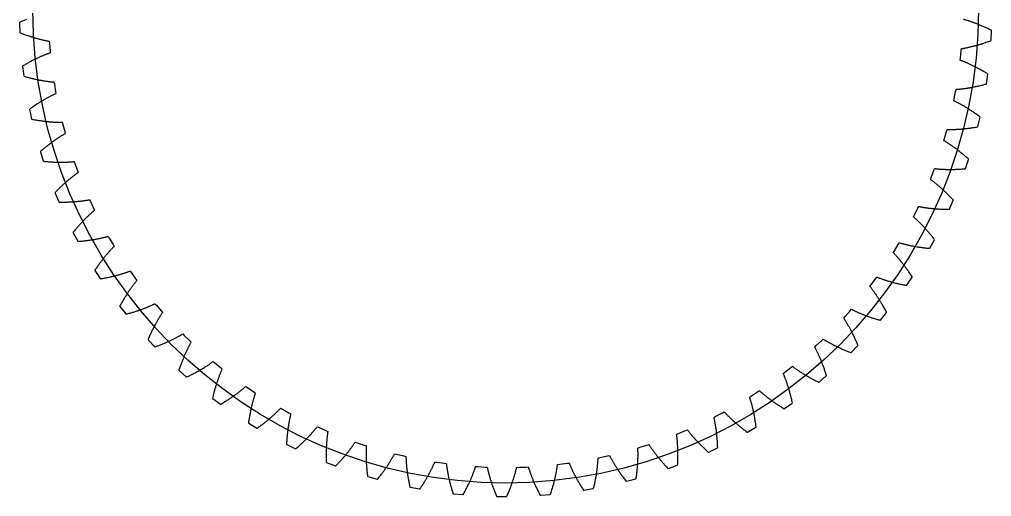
# Model space of a CAD drawing. Extents: x -44.7 to 39.9, y 129.5 to 214.2.
# Drawn here: x -44.7 to 39.9, y 129.5 to 171 of the extents above; entities that cross this region are included whole.
import ezdxf

# ---------------------------------------------------------------- set-up
doc = ezdxf.new("R2010")
doc.units = 0
doc.layers.get('0').update_dxf_attribs({"linetype": 'CONTINUOUS'})

msp = doc.modelspace()

# ---------------------------------------------------------------- linework, layer by layer
msp.add_lwpolyline([(-44.1, 170.998), (-44.172, 170.967), (-44.245, 170.935), (-44.318, 170.903), (-44.392, 170.869), (-44.467, 170.835), (-44.543, 170.801), (-44.619, 170.765), (-44.696, 170.729), (-44.715, 170.693), (-44.685, 169.861), (-44.663, 169.827), (-44.584, 169.797), (-44.505, 169.767), (-44.427, 169.738), (-44.35, 169.709), (-44.273, 169.682), (-44.198, 169.655), (-44.123, 169.628), (-44.049, 169.603), (-43.975, 169.578), (-43.903, 169.554), (-43.831, 169.53), (-43.76, 169.507), (-43.69, 169.485), (-43.621, 169.463), (-43.552, 169.442), (-43.485, 169.422), (-43.418, 169.402), (-43.352, 169.383), (-43.287, 169.364), (-43.222, 169.346), (-43.159, 169.328), (-43.096, 169.312), (-43.034, 169.295), (-42.973, 169.28), (-42.913, 169.264), (-42.854, 169.25), (-42.795, 169.235), (-42.738, 169.222), (-42.681, 169.209), (-42.625, 169.196), (-42.571, 169.184), (-42.516, 169.172), (-42.463, 169.161), (-42.411, 169.15), (-42.36, 169.14), (-42.309, 169.13), (-42.26, 169.12), (-42.211, 169.111), (-42.163, 169.103), (-42.116, 169.095), (-42.095, 168.909), (-42.042, 168.265), (-42.033, 168.079), (-42.078, 168.063), (-42.124, 168.047), (-42.17, 168.03), (-42.218, 168.012), (-42.266, 167.994), (-42.315, 167.976), (-42.365, 167.957), (-42.415, 167.937), (-42.467, 167.917), (-42.519, 167.896), (-42.572, 167.874), (-42.626, 167.852), (-42.68, 167.829), (-42.736, 167.806), (-42.792, 167.782), (-42.849, 167.757), (-42.906, 167.731), (-42.965, 167.705), (-43.024, 167.678), (-43.084, 167.651), (-43.144, 167.622), (-43.205, 167.594), (-43.268, 167.564), (-43.33, 167.533), (-43.394, 167.502), (-43.458, 167.47), (-43.523, 167.438), (-43.588, 167.404), (-43.655, 167.37), (-43.721, 167.335), (-43.789, 167.299), (-43.857, 167.263), (-43.926, 167.226), (-43.996, 167.188), (-44.066, 167.149), (-44.137, 167.109), (-44.208, 167.068), (-44.281, 167.027), (-44.353, 166.985), (-44.427, 166.942), (-44.443, 166.904), (-44.338, 166.079), (-44.313, 166.047), (-44.231, 166.023), (-44.15, 166.001), (-44.07, 165.979), (-43.99, 165.957), (-43.912, 165.937), (-43.834, 165.916), (-43.757, 165.897), (-43.681, 165.878), (-43.606, 165.86), (-43.532, 165.842), (-43.458, 165.825), (-43.385, 165.809), (-43.313, 165.793), (-43.242, 165.777), (-43.172, 165.762), (-43.103, 165.748), (-43.035, 165.734), (-42.967, 165.721), (-42.901, 165.709), (-42.835, 165.696), (-42.77, 165.685), (-42.706, 165.674), (-42.643, 165.663), (-42.581, 165.653), (-42.52, 165.643), (-42.459, 165.633), (-42.4, 165.625), (-42.341, 165.616), (-42.284, 165.608), (-42.227, 165.6), (-42.171, 165.593), (-42.116, 165.586), (-42.062, 165.58), (-42.009, 165.574), (-41.957, 165.568), (-41.906, 165.563), (-41.856, 165.558), (-41.807, 165.553), (-41.758, 165.549), (-41.711, 165.545), (-41.673, 165.362), (-41.563, 164.726), (-41.537, 164.541), (-41.58, 164.521), (-41.624, 164.501), (-41.669, 164.48), (-41.715, 164.458), (-41.761, 164.436), (-41.808, 164.413), (-41.856, 164.39), (-41.905, 164.366), (-41.954, 164.341), (-42.005, 164.315), (-42.055, 164.289), (-42.107, 164.262), (-42.159, 164.234), (-42.212, 164.206), (-42.266, 164.177), (-42.32, 164.147), (-42.375, 164.117), (-42.431, 164.085), (-42.488, 164.053), (-42.545, 164.02), (-42.603, 163.987), (-42.661, 163.953), (-42.72, 163.917), (-42.78, 163.882), (-42.84, 163.845), (-42.901, 163.807), (-42.963, 163.769), (-43.025, 163.73), (-43.088, 163.69), (-43.152, 163.649), (-43.216, 163.607), (-43.281, 163.565), (-43.346, 163.522), (-43.412, 163.477), (-43.478, 163.432), (-43.545, 163.386), (-43.613, 163.34), (-43.681, 163.292), (-43.75, 163.243), (-43.819, 163.194), (-43.832, 163.155), (-43.653, 162.342), (-43.625, 162.313), (-43.542, 162.297), (-43.459, 162.281), (-43.377, 162.267), (-43.296, 162.253), (-43.216, 162.239), (-43.137, 162.226), (-43.059, 162.213), (-42.981, 162.201), (-42.905, 162.19), (-42.829, 162.179), (-42.754, 162.169), (-42.68, 162.159), (-42.607, 162.149), (-42.535, 162.14), (-42.464, 162.132), (-42.394, 162.124), (-42.324, 162.116), (-42.256, 162.109), (-42.189, 162.103), (-42.122, 162.096), (-42.056, 162.091), (-41.992, 162.085), (-41.928, 162.08), (-41.865, 162.075), (-41.803, 162.071), (-41.742, 162.067), (-41.682, 162.064), (-41.623, 162.061), (-41.565, 162.058), (-41.508, 162.055), (-41.452, 162.053), (-41.396, 162.051), (-41.342, 162.05), (-41.289, 162.048), (-41.236, 162.047), (-41.185, 162.047), (-41.134, 162.046), (-41.085, 162.046), (-41.036, 162.046), (-40.989, 162.046), (-40.935, 161.867), (-40.768, 161.244), (-40.726, 161.062), (-40.767, 161.038), (-40.809, 161.014), (-40.852, 160.989), (-40.895, 160.964), (-40.94, 160.937), (-40.985, 160.91), (-41.03, 160.883), (-41.077, 160.854), (-41.124, 160.825), (-41.171, 160.795), (-41.219, 160.764), (-41.268, 160.733), (-41.318, 160.701), (-41.368, 160.668), (-41.419, 160.634), (-41.471, 160.599), (-41.523, 160.564), (-41.576, 160.528), (-41.629, 160.491), (-41.683, 160.453), (-41.737, 160.415), (-41.793, 160.375), (-41.848, 160.335), (-41.905, 160.294), (-41.961, 160.252), (-42.019, 160.209), (-42.077, 160.165), (-42.135, 160.121), (-42.195, 160.075), (-42.254, 160.029), (-42.314, 159.982), (-42.375, 159.933), (-42.436, 159.884), (-42.498, 159.835), (-42.56, 159.784), (-42.623, 159.732), (-42.686, 159.679), (-42.749, 159.626), (-42.813, 159.571), (-42.878, 159.515), (-42.887, 159.476), (-42.636, 158.682), (-42.606, 158.655), (-42.521, 158.647), (-42.438, 158.639), (-42.355, 158.632), (-42.273, 158.625), (-42.192, 158.619), (-42.112, 158.613), (-42.032, 158.607), (-41.954, 158.602), (-41.877, 158.598), (-41.801, 158.594), (-41.725, 158.59), (-41.651, 158.587), (-41.577, 158.584), (-41.505, 158.581), (-41.433, 158.579), (-41.362, 158.578), (-41.293, 158.576), (-41.224, 158.575), (-41.156, 158.575), (-41.089, 158.575), (-41.023, 158.575), (-40.959, 158.575), (-40.895, 158.576), (-40.832, 158.577), (-40.77, 158.578), (-40.708, 158.58), (-40.648, 158.582), (-40.589, 158.584), (-40.531, 158.586), (-40.474, 158.589), (-40.418, 158.592), (-40.363, 158.595), (-40.308, 158.598), (-40.255, 158.602), (-40.203, 158.605), (-40.152, 158.609), (-40.101, 158.613), (-40.052, 158.618), (-40.003, 158.622), (-39.956, 158.627), (-39.886, 158.453), (-39.664, 157.847), (-39.606, 157.669), (-39.645, 157.642), (-39.685, 157.614), (-39.725, 157.586), (-39.766, 157.556), (-39.808, 157.526), (-39.85, 157.495), (-39.893, 157.464), (-39.937, 157.431), (-39.981, 157.398), (-40.026, 157.364), (-40.071, 157.329), (-40.117, 157.293), (-40.163, 157.257), (-40.21, 157.219), (-40.258, 157.181), (-40.306, 157.142), (-40.355, 157.102), (-40.404, 157.061), (-40.454, 157.02), (-40.505, 156.977), (-40.555, 156.934), (-40.607, 156.89), (-40.659, 156.845), (-40.711, 156.799), (-40.764, 156.752), (-40.817, 156.704), (-40.871, 156.655), (-40.926, 156.606), (-40.98, 156.555), (-41.036, 156.504), (-41.091, 156.451), (-41.147, 156.398), (-41.204, 156.344), (-41.261, 156.288), (-41.318, 156.232), (-41.376, 156.175), (-41.434, 156.117), (-41.492, 156.058), (-41.551, 155.998), (-41.611, 155.936), (-41.616, 155.896), (-41.295, 155.128), (-41.263, 155.104), (-41.178, 155.103), (-41.094, 155.103), (-41.01, 155.103), (-40.928, 155.104), (-40.847, 155.105), (-40.767, 155.106), (-40.687, 155.108), (-40.609, 155.11), (-40.532, 155.112), (-40.455, 155.115), (-40.38, 155.118), (-40.305, 155.122), (-40.232, 155.125), (-40.159, 155.129), (-40.088, 155.134), (-40.017, 155.138), (-39.948, 155.143), (-39.879, 155.149), (-39.812, 155.154), (-39.745, 155.16), (-39.679, 155.166), (-39.615, 155.172), (-39.551, 155.179), (-39.489, 155.185), (-39.427, 155.192), (-39.366, 155.199), (-39.307, 155.206), (-39.248, 155.214), (-39.19, 155.221), (-39.133, 155.229), (-39.078, 155.237), (-39.023, 155.245), (-38.969, 155.253), (-38.917, 155.262), (-38.865, 155.27), (-38.814, 155.278), (-38.764, 155.287), (-38.716, 155.296), (-38.668, 155.304), (-38.621, 155.313), (-38.536, 155.147), (-38.261, 154.563), (-38.186, 154.391), (-38.223, 154.361), (-38.26, 154.329), (-38.298, 154.297), (-38.336, 154.264), (-38.375, 154.231), (-38.414, 154.196), (-38.454, 154.161), (-38.495, 154.124), (-38.536, 154.087), (-38.577, 154.049), (-38.619, 154.01), (-38.662, 153.971), (-38.705, 153.93), (-38.748, 153.889), (-38.792, 153.847), (-38.837, 153.803), (-38.882, 153.759), (-38.927, 153.714), (-38.973, 153.668), (-39.019, 153.621), (-39.066, 153.574), (-39.113, 153.525), (-39.161, 153.476), (-39.209, 153.425), (-39.258, 153.374), (-39.307, 153.321), (-39.356, 153.268), (-39.405, 153.213), (-39.455, 153.158), (-39.506, 153.102), (-39.557, 153.045), (-39.608, 152.987), (-39.659, 152.927), (-39.711, 152.867), (-39.763, 152.806), (-39.815, 152.744), (-39.868, 152.681), (-39.921, 152.617), (-39.974, 152.552), (-40.028, 152.486), (-40.03, 152.445), (-39.641, 151.709), (-39.607, 151.688), (-39.522, 151.695), (-39.438, 151.702), (-39.355, 151.71), (-39.273, 151.717), (-39.193, 151.726), (-39.113, 151.734), (-39.034, 151.743), (-38.956, 151.752), (-38.879, 151.761), (-38.803, 151.771), (-38.728, 151.781), (-38.655, 151.791), (-38.582, 151.801), (-38.51, 151.812), (-38.439, 151.822), (-38.369, 151.833), (-38.3, 151.845), (-38.233, 151.856), (-38.166, 151.867), (-38.1, 151.879), (-38.035, 151.891), (-37.971, 151.903), (-37.909, 151.915), (-37.847, 151.927), (-37.786, 151.94), (-37.726, 151.952), (-37.667, 151.965), (-37.61, 151.977), (-37.553, 151.99), (-37.497, 152.003), (-37.442, 152.016), (-37.389, 152.029), (-37.336, 152.042), (-37.284, 152.055), (-37.233, 152.068), (-37.184, 152.081), (-37.135, 152.094), (-37.087, 152.107), (-37.04, 152.12), (-36.994, 152.133), (-36.894, 151.974), (-36.568, 151.418), (-36.479, 151.253), (-36.512, 151.22), (-36.546, 151.185), (-36.581, 151.15), (-36.616, 151.114), (-36.652, 151.076), (-36.688, 151.039), (-36.725, 151), (-36.762, 150.96), (-36.799, 150.919), (-36.837, 150.878), (-36.876, 150.835), (-36.914, 150.792), (-36.954, 150.748), (-36.993, 150.703), (-37.033, 150.656), (-37.074, 150.609), (-37.115, 150.562), (-37.156, 150.513), (-37.198, 150.463), (-37.24, 150.412), (-37.282, 150.36), (-37.324, 150.308), (-37.368, 150.254), (-37.411, 150.199), (-37.455, 150.144), (-37.498, 150.087), (-37.543, 150.03), (-37.587, 149.971), (-37.632, 149.912), (-37.677, 149.851), (-37.723, 149.79), (-37.768, 149.727), (-37.814, 149.663), (-37.86, 149.599), (-37.907, 149.533), (-37.953, 149.467), (-38, 149.399), (-38.047, 149.331), (-38.095, 149.261), (-38.142, 149.19), (-38.14, 149.15), (-37.687, 148.452), (-37.651, 148.434), (-37.567, 148.448), (-37.484, 148.463), (-37.403, 148.478), (-37.322, 148.493), (-37.242, 148.508), (-37.163, 148.524), (-37.085, 148.54), (-37.009, 148.556), (-36.933, 148.572), (-36.858, 148.588), (-36.785, 148.605), (-36.712, 148.621), (-36.64, 148.638), (-36.57, 148.655), (-36.5, 148.672), (-36.432, 148.689), (-36.364, 148.707), (-36.298, 148.724), (-36.232, 148.742), (-36.168, 148.759), (-36.104, 148.777), (-36.042, 148.794), (-35.98, 148.812), (-35.92, 148.83), (-35.86, 148.848), (-35.802, 148.865), (-35.744, 148.883), (-35.688, 148.901), (-35.633, 148.919), (-35.578, 148.936), (-35.525, 148.954), (-35.472, 148.972), (-35.421, 148.99), (-35.371, 149.007), (-35.321, 149.025), (-35.273, 149.042), (-35.225, 149.059), (-35.179, 149.077), (-35.134, 149.094), (-35.089, 149.111), (-34.975, 148.962), (-34.6, 148.437), (-34.497, 148.281), (-34.527, 148.245), (-34.558, 148.207), (-34.589, 148.169), (-34.621, 148.13), (-34.653, 148.09), (-34.686, 148.048), (-34.719, 148.006), (-34.752, 147.964), (-34.786, 147.92), (-34.82, 147.875), (-34.855, 147.829), (-34.889, 147.783), (-34.924, 147.735), (-34.96, 147.686), (-34.996, 147.637), (-35.032, 147.587), (-35.068, 147.535), (-35.105, 147.483), (-35.142, 147.429), (-35.179, 147.375), (-35.217, 147.32), (-35.254, 147.263), (-35.292, 147.206), (-35.331, 147.148), (-35.369, 147.089), (-35.408, 147.028), (-35.447, 146.967), (-35.486, 146.905), (-35.525, 146.841), (-35.565, 146.777), (-35.604, 146.712), (-35.644, 146.645), (-35.684, 146.578), (-35.725, 146.51), (-35.765, 146.44), (-35.805, 146.37), (-35.846, 146.298), (-35.887, 146.226), (-35.927, 146.152), (-35.968, 146.077), (-35.963, 146.037), (-35.449, 145.382), (-35.412, 145.368), (-35.329, 145.39), (-35.248, 145.412), (-35.168, 145.434), (-35.089, 145.456), (-35.011, 145.479), (-34.934, 145.501), (-34.858, 145.524), (-34.783, 145.547), (-34.709, 145.57), (-34.636, 145.593), (-34.564, 145.616), (-34.493, 145.639), (-34.423, 145.662), (-34.355, 145.685), (-34.287, 145.709), (-34.22, 145.732), (-34.154, 145.755), (-34.09, 145.778), (-34.026, 145.802), (-33.963, 145.825), (-33.902, 145.848), (-33.841, 145.871), (-33.781, 145.894), (-33.723, 145.918), (-33.665, 145.941), (-33.609, 145.963), (-33.553, 145.986), (-33.498, 146.009), (-33.445, 146.032), (-33.392, 146.054), (-33.341, 146.077), (-33.29, 146.099), (-33.24, 146.121), (-33.192, 146.143), (-33.144, 146.165), (-33.097, 146.187), (-33.052, 146.208), (-33.007, 146.23), (-32.963, 146.251), (-32.921, 146.272), (-32.794, 146.134), (-32.373, 145.644), (-32.256, 145.499), (-32.283, 145.46), (-32.311, 145.419), (-32.339, 145.378), (-32.367, 145.337), (-32.395, 145.294), (-32.424, 145.25), (-32.453, 145.205), (-32.482, 145.159), (-32.512, 145.113), (-32.542, 145.065), (-32.572, 145.016), (-32.603, 144.967), (-32.633, 144.916), (-32.664, 144.865), (-32.695, 144.812), (-32.727, 144.759), (-32.758, 144.704), (-32.79, 144.649), (-32.822, 144.592), (-32.855, 144.535), (-32.887, 144.477), (-32.92, 144.417), (-32.952, 144.357), (-32.985, 144.295), (-33.018, 144.233), (-33.051, 144.169), (-33.085, 144.105), (-33.118, 144.039), (-33.152, 143.972), (-33.185, 143.905), (-33.219, 143.836), (-33.253, 143.767), (-33.286, 143.696), (-33.32, 143.624), (-33.354, 143.551), (-33.388, 143.477), (-33.422, 143.403), (-33.456, 143.327), (-33.49, 143.25), (-33.524, 143.172), (-33.515, 143.132), (-32.945, 142.526), (-32.906, 142.515), (-32.826, 142.544), (-32.748, 142.573), (-32.67, 142.603), (-32.593, 142.632), (-32.517, 142.661), (-32.442, 142.691), (-32.369, 142.72), (-32.296, 142.75), (-32.224, 142.779), (-32.154, 142.809), (-32.084, 142.838), (-32.016, 142.867), (-31.948, 142.897), (-31.882, 142.926), (-31.817, 142.955), (-31.752, 142.984), (-31.689, 143.013), (-31.626, 143.042), (-31.565, 143.071), (-31.505, 143.1), (-31.445, 143.129), (-31.387, 143.157), (-31.33, 143.186), (-31.273, 143.214), (-31.218, 143.242), (-31.164, 143.27), (-31.111, 143.298), (-31.058, 143.325), (-31.007, 143.353), (-30.957, 143.38), (-30.907, 143.407), (-30.859, 143.433), (-30.811, 143.46), (-30.765, 143.486), (-30.719, 143.512), (-30.675, 143.538), (-30.631, 143.564), (-30.589, 143.589), (-30.547, 143.614), (-30.506, 143.639), (-30.368, 143.513), (-29.905, 143.063), (-29.775, 142.928), (-29.799, 142.887), (-29.823, 142.844), (-29.847, 142.801), (-29.871, 142.757), (-29.895, 142.712), (-29.92, 142.665), (-29.945, 142.618), (-29.97, 142.57), (-29.995, 142.521), (-30.021, 142.471), (-30.047, 142.42), (-30.073, 142.367), (-30.099, 142.314), (-30.125, 142.26), (-30.151, 142.205), (-30.178, 142.149), (-30.204, 142.092), (-30.231, 142.034), (-30.258, 141.975), (-30.285, 141.915), (-30.312, 141.854), (-30.339, 141.791), (-30.366, 141.728), (-30.393, 141.664), (-30.421, 141.599), (-30.448, 141.533), (-30.475, 141.465), (-30.503, 141.397), (-30.53, 141.328), (-30.558, 141.257), (-30.585, 141.186), (-30.612, 141.114), (-30.64, 141.04), (-30.667, 140.966), (-30.694, 140.89), (-30.722, 140.814), (-30.749, 140.736), (-30.776, 140.657), (-30.803, 140.578), (-30.83, 140.497), (-30.817, 140.458), (-30.195, 139.906), (-30.155, 139.898), (-30.078, 139.934), (-30.002, 139.97), (-29.928, 140.007), (-29.854, 140.043), (-29.781, 140.079), (-29.709, 140.115), (-29.638, 140.151), (-29.569, 140.187), (-29.5, 140.222), (-29.432, 140.258), (-29.366, 140.294), (-29.3, 140.329), (-29.236, 140.364), (-29.172, 140.399), (-29.109, 140.434), (-29.048, 140.469), (-28.987, 140.504), (-28.928, 140.538), (-28.869, 140.572), (-28.812, 140.607), (-28.755, 140.64), (-28.7, 140.674), (-28.645, 140.707), (-28.592, 140.741), (-28.539, 140.774), (-28.488, 140.806), (-28.437, 140.839), (-28.387, 140.871), (-28.339, 140.903), (-28.291, 140.934), (-28.244, 140.966), (-28.198, 140.997), (-28.154, 141.027), (-28.11, 141.058), (-28.067, 141.088), (-28.025, 141.117), (-27.984, 141.147), (-27.943, 141.176), (-27.904, 141.204), (-27.866, 141.232), (-27.717, 141.119), (-27.215, 140.713), (-27.074, 140.59), (-27.094, 140.547), (-27.114, 140.503), (-27.134, 140.457), (-27.154, 140.411), (-27.174, 140.364), (-27.195, 140.316), (-27.215, 140.266), (-27.236, 140.216), (-27.257, 140.165), (-27.278, 140.113), (-27.299, 140.06), (-27.32, 140.005), (-27.341, 139.95), (-27.362, 139.894), (-27.384, 139.837), (-27.405, 139.778), (-27.426, 139.719), (-27.448, 139.659), (-27.469, 139.598), (-27.491, 139.535), (-27.512, 139.472), (-27.534, 139.408), (-27.555, 139.342), (-27.576, 139.276), (-27.598, 139.209), (-27.619, 139.14), (-27.64, 139.071), (-27.661, 139), (-27.683, 138.929), (-27.703, 138.856), (-27.724, 138.783), (-27.745, 138.708), (-27.766, 138.633), (-27.786, 138.556), (-27.807, 138.478), (-27.827, 138.4), (-27.847, 138.32), (-27.867, 138.239), (-27.887, 138.157), (-27.906, 138.074), (-27.89, 138.037), (-27.221, 137.543), (-27.181, 137.538), (-27.107, 137.581), (-27.035, 137.624), (-26.964, 137.667), (-26.893, 137.71), (-26.824, 137.752), (-26.756, 137.794), (-26.689, 137.836), (-26.622, 137.878), (-26.557, 137.92), (-26.493, 137.962), (-26.43, 138.003), (-26.368, 138.044), (-26.307, 138.085), (-26.246, 138.126), (-26.187, 138.166), (-26.129, 138.206), (-26.072, 138.246), (-26.016, 138.286), (-25.961, 138.325), (-25.906, 138.364), (-25.853, 138.403), (-25.801, 138.442), (-25.75, 138.48), (-25.699, 138.518), (-25.65, 138.555), (-25.601, 138.592), (-25.554, 138.629), (-25.507, 138.666), (-25.462, 138.702), (-25.417, 138.738), (-25.373, 138.773), (-25.33, 138.808), (-25.288, 138.842), (-25.247, 138.877), (-25.207, 138.91), (-25.168, 138.944), (-25.13, 138.977), (-25.092, 139.009), (-25.056, 139.041), (-25.02, 139.073), (-24.862, 138.973), (-24.326, 138.614), (-24.174, 138.504), (-24.19, 138.459), (-24.206, 138.413), (-24.221, 138.366), (-24.237, 138.318), (-24.253, 138.27), (-24.27, 138.22), (-24.286, 138.169), (-24.302, 138.117), (-24.318, 138.064), (-24.334, 138.01), (-24.35, 137.955), (-24.366, 137.899), (-24.383, 137.843), (-24.399, 137.785), (-24.415, 137.726), (-24.431, 137.666), (-24.447, 137.605), (-24.463, 137.543), (-24.479, 137.48), (-24.495, 137.416), (-24.51, 137.351), (-24.526, 137.285), (-24.541, 137.218), (-24.557, 137.15), (-24.572, 137.081), (-24.587, 137.011), (-24.602, 136.94), (-24.617, 136.868), (-24.631, 136.795), (-24.646, 136.721), (-24.66, 136.645), (-24.674, 136.569), (-24.688, 136.492), (-24.701, 136.414), (-24.714, 136.335), (-24.728, 136.255), (-24.74, 136.173), (-24.753, 136.091), (-24.765, 136.008), (-24.777, 135.924), (-24.758, 135.888), (-24.047, 135.455), (-24.007, 135.455), (-23.938, 135.504), (-23.869, 135.553), (-23.802, 135.602), (-23.736, 135.651), (-23.671, 135.7), (-23.607, 135.748), (-23.543, 135.796), (-23.481, 135.844), (-23.42, 135.891), (-23.36, 135.938), (-23.301, 135.985), (-23.242, 136.032), (-23.185, 136.078), (-23.129, 136.124), (-23.074, 136.169), (-23.019, 136.215), (-22.966, 136.259), (-22.914, 136.304), (-22.862, 136.348), (-22.812, 136.392), (-22.762, 136.435), (-22.713, 136.478), (-22.666, 136.521), (-22.619, 136.563), (-22.573, 136.605), (-22.528, 136.646), (-22.484, 136.687), (-22.441, 136.728), (-22.399, 136.768), (-22.358, 136.807), (-22.317, 136.847), (-22.278, 136.885), (-22.239, 136.923), (-22.201, 136.961), (-22.164, 136.998), (-22.128, 137.035), (-22.093, 137.071), (-22.059, 137.107), (-22.025, 137.142), (-21.992, 137.177), (-21.825, 137.092), (-21.26, 136.782), (-21.099, 136.686), (-21.11, 136.64), (-21.122, 136.593), (-21.134, 136.545), (-21.145, 136.496), (-21.157, 136.446), (-21.168, 136.394), (-21.18, 136.342), (-21.191, 136.289), (-21.203, 136.235), (-21.214, 136.18), (-21.225, 136.124), (-21.236, 136.067), (-21.247, 136.009), (-21.258, 135.949), (-21.269, 135.889), (-21.279, 135.828), (-21.29, 135.766), (-21.3, 135.703), (-21.31, 135.639), (-21.32, 135.574), (-21.33, 135.508), (-21.34, 135.441), (-21.349, 135.372), (-21.358, 135.303), (-21.367, 135.233), (-21.376, 135.162), (-21.385, 135.09), (-21.393, 135.017), (-21.401, 134.943), (-21.408, 134.868), (-21.416, 134.792), (-21.423, 134.714), (-21.43, 134.636), (-21.436, 134.557), (-21.443, 134.477), (-21.448, 134.396), (-21.454, 134.314), (-21.459, 134.231), (-21.464, 134.147), (-21.468, 134.062), (-21.446, 134.028), (-20.699, 133.661), (-20.659, 133.664), (-20.594, 133.72), (-20.531, 133.775), (-20.468, 133.83), (-20.407, 133.884), (-20.346, 133.938), (-20.286, 133.992), (-20.228, 134.045), (-20.17, 134.099), (-20.113, 134.151), (-20.058, 134.204), (-20.003, 134.256), (-19.949, 134.307), (-19.896, 134.358), (-19.844, 134.409), (-19.793, 134.459), (-19.743, 134.509), (-19.694, 134.559), (-19.646, 134.608), (-19.599, 134.657), (-19.552, 134.705), (-19.507, 134.752), (-19.462, 134.8), (-19.419, 134.846), (-19.376, 134.892), (-19.334, 134.938), (-19.293, 134.983), (-19.253, 135.028), (-19.213, 135.072), (-19.175, 135.116), (-19.137, 135.159), (-19.101, 135.202), (-19.065, 135.244), (-19.03, 135.285), (-18.995, 135.326), (-18.962, 135.367), (-18.929, 135.406), (-18.898, 135.446), (-18.867, 135.484), (-18.836, 135.522), (-18.807, 135.56), (-18.633, 135.49), (-18.042, 135.232), (-17.873, 135.151), (-17.88, 135.104), (-17.888, 135.056), (-17.895, 135.007), (-17.902, 134.957), (-17.909, 134.906), (-17.916, 134.854), (-17.923, 134.802), (-17.929, 134.748), (-17.936, 134.693), (-17.942, 134.637), (-17.948, 134.58), (-17.954, 134.522), (-17.96, 134.463), (-17.965, 134.403), (-17.971, 134.342), (-17.976, 134.281), (-17.981, 134.218), (-17.985, 134.154), (-17.99, 134.089), (-17.994, 134.024), (-17.998, 133.957), (-18.001, 133.889), (-18.004, 133.82), (-18.007, 133.751), (-18.01, 133.68), (-18.012, 133.608), (-18.014, 133.536), (-18.016, 133.462), (-18.017, 133.388), (-18.018, 133.312), (-18.019, 133.236), (-18.019, 133.158), (-18.019, 133.08), (-18.018, 133.001), (-18.017, 132.92), (-18.016, 132.839), (-18.014, 132.757), (-18.012, 132.674), (-18.009, 132.59), (-18.006, 132.505), (-17.981, 132.473), (-17.204, 132.174), (-17.164, 132.181), (-17.105, 132.242), (-17.046, 132.303), (-16.989, 132.363), (-16.932, 132.422), (-16.877, 132.482), (-16.822, 132.541), (-16.769, 132.599), (-16.716, 132.657), (-16.664, 132.715), (-16.614, 132.772), (-16.564, 132.829), (-16.515, 132.885), (-16.467, 132.941), (-16.419, 132.996), (-16.373, 133.051), (-16.328, 133.105), (-16.283, 133.158), (-16.24, 133.212), (-16.197, 133.264), (-16.155, 133.316), (-16.114, 133.368), (-16.074, 133.419), (-16.035, 133.469), (-15.996, 133.519), (-15.959, 133.569), (-15.922, 133.617), (-15.886, 133.665), (-15.851, 133.713), (-15.816, 133.76), (-15.783, 133.806), (-15.75, 133.852), (-15.718, 133.897), (-15.687, 133.942), (-15.656, 133.985), (-15.626, 134.029), (-15.598, 134.071), (-15.569, 134.113), (-15.542, 134.154), (-15.515, 134.195), (-15.489, 134.235), (-15.31, 134.181), (-14.698, 133.977), (-14.522, 133.912), (-14.526, 133.864), (-14.529, 133.816), (-14.531, 133.766), (-14.534, 133.716), (-14.537, 133.665), (-14.539, 133.612), (-14.541, 133.559), (-14.543, 133.505), (-14.544, 133.449), (-14.545, 133.393), (-14.546, 133.336), (-14.547, 133.278), (-14.547, 133.219), (-14.548, 133.158), (-14.547, 133.097), (-14.547, 133.035), (-14.546, 132.972), (-14.545, 132.908), (-14.544, 132.844), (-14.542, 132.778), (-14.54, 132.711), (-14.537, 132.643), (-14.534, 132.574), (-14.531, 132.505), (-14.527, 132.434), (-14.523, 132.363), (-14.519, 132.29), (-14.514, 132.217), (-14.508, 132.142), (-14.502, 132.067), (-14.496, 131.991), (-14.489, 131.914), (-14.482, 131.836), (-14.474, 131.757), (-14.466, 131.677), (-14.458, 131.596), (-14.448, 131.514), (-14.439, 131.432), (-14.428, 131.348), (-14.418, 131.264), (-14.39, 131.235), (-13.589, 131.007), (-13.55, 131.017), (-13.496, 131.083), (-13.444, 131.149), (-13.392, 131.214), (-13.341, 131.278), (-13.291, 131.342), (-13.242, 131.406), (-13.194, 131.469), (-13.147, 131.532), (-13.1, 131.594), (-13.055, 131.655), (-13.01, 131.716), (-12.967, 131.776), (-12.924, 131.836), (-12.882, 131.895), (-12.84, 131.954), (-12.8, 132.012), (-12.761, 132.069), (-12.722, 132.126), (-12.684, 132.183), (-12.647, 132.238), (-12.611, 132.293), (-12.575, 132.348), (-12.541, 132.401), (-12.507, 132.455), (-12.474, 132.507), (-12.442, 132.559), (-12.41, 132.61), (-12.379, 132.66), (-12.349, 132.71), (-12.32, 132.759), (-12.291, 132.808), (-12.264, 132.856), (-12.236, 132.903), (-12.21, 132.949), (-12.184, 132.995), (-12.159, 133.04), (-12.135, 133.084), (-12.111, 133.128), (-12.088, 133.17), (-12.066, 133.213), (-11.883, 133.175), (-11.255, 133.027), (-11.074, 132.978), (-11.073, 132.93), (-11.072, 132.882), (-11.07, 132.832), (-11.068, 132.782), (-11.066, 132.73), (-11.064, 132.678), (-11.061, 132.624), (-11.058, 132.57), (-11.054, 132.515), (-11.051, 132.459), (-11.046, 132.402), (-11.042, 132.344), (-11.037, 132.285), (-11.032, 132.225), (-11.026, 132.164), (-11.02, 132.102), (-11.014, 132.04), (-11.007, 131.976), (-11, 131.912), (-10.992, 131.846), (-10.984, 131.78), (-10.975, 131.713), (-10.966, 131.645), (-10.957, 131.575), (-10.947, 131.505), (-10.936, 131.435), (-10.925, 131.363), (-10.914, 131.29), (-10.902, 131.217), (-10.889, 131.142), (-10.876, 131.067), (-10.862, 130.991), (-10.848, 130.914), (-10.833, 130.836), (-10.818, 130.757), (-10.802, 130.677), (-10.786, 130.597), (-10.769, 130.515), (-10.751, 130.433), (-10.733, 130.35), (-10.702, 130.323), (-9.884, 130.168), (-9.846, 130.181), (-9.799, 130.252), (-9.752, 130.322), (-9.707, 130.392), (-9.662, 130.461), (-9.618, 130.529), (-9.575, 130.597), (-9.532, 130.664), (-9.491, 130.73), (-9.45, 130.796), (-9.41, 130.861), (-9.371, 130.926), (-9.333, 130.99), (-9.296, 131.054), (-9.259, 131.116), (-9.224, 131.178), (-9.189, 131.24), (-9.154, 131.301), (-9.121, 131.361), (-9.088, 131.42), (-9.057, 131.479), (-9.025, 131.537), (-8.995, 131.594), (-8.965, 131.651), (-8.936, 131.707), (-8.908, 131.762), (-8.881, 131.817), (-8.854, 131.87), (-8.828, 131.923), (-8.802, 131.976), (-8.777, 132.027), (-8.753, 132.078), (-8.73, 132.128), (-8.707, 132.178), (-8.685, 132.226), (-8.664, 132.274), (-8.643, 132.321), (-8.622, 132.367), (-8.603, 132.413), (-8.584, 132.457), (-8.565, 132.501), (-8.379, 132.481), (-7.741, 132.389), (-7.556, 132.356), (-7.551, 132.309), (-7.545, 132.261), (-7.539, 132.212), (-7.533, 132.162), (-7.526, 132.111), (-7.519, 132.059), (-7.511, 132.006), (-7.503, 131.952), (-7.495, 131.897), (-7.486, 131.842), (-7.477, 131.785), (-7.467, 131.728), (-7.457, 131.67), (-7.447, 131.61), (-7.436, 131.55), (-7.424, 131.489), (-7.412, 131.428), (-7.4, 131.365), (-7.386, 131.301), (-7.373, 131.237), (-7.359, 131.172), (-7.344, 131.105), (-7.329, 131.038), (-7.313, 130.97), (-7.297, 130.901), (-7.28, 130.832), (-7.263, 130.761), (-7.245, 130.69), (-7.226, 130.618), (-7.207, 130.545), (-7.188, 130.471), (-7.167, 130.396), (-7.146, 130.321), (-7.124, 130.244), (-7.102, 130.167), (-7.079, 130.089), (-7.055, 130.011), (-7.031, 129.931), (-7.006, 129.851), (-6.98, 129.77), (-6.948, 129.746), (-6.119, 129.664), (-6.083, 129.681), (-6.042, 129.756), (-6.002, 129.83), (-5.962, 129.903), (-5.924, 129.976), (-5.886, 130.048), (-5.849, 130.119), (-5.813, 130.19), (-5.778, 130.26), (-5.743, 130.329), (-5.709, 130.398), (-5.676, 130.466), (-5.644, 130.533), (-5.613, 130.599), (-5.582, 130.665), (-5.552, 130.73), (-5.523, 130.794), (-5.494, 130.858), (-5.466, 130.921), (-5.439, 130.983), (-5.412, 131.044), (-5.387, 131.105), (-5.361, 131.165), (-5.337, 131.224), (-5.313, 131.282), (-5.29, 131.34), (-5.267, 131.397), (-5.245, 131.453), (-5.224, 131.508), (-5.204, 131.562), (-5.184, 131.616), (-5.164, 131.668), (-5.145, 131.72), (-5.127, 131.772), (-5.109, 131.822), (-5.092, 131.872), (-5.076, 131.92), (-5.06, 131.968), (-5.044, 132.015), (-5.029, 132.061), (-5.015, 132.107), (-4.828, 132.103), (-4.183, 132.069), (-3.997, 132.053), (-3.987, 132.006), (-3.977, 131.959), (-3.967, 131.91), (-3.956, 131.861), (-3.945, 131.811), (-3.933, 131.76), (-3.921, 131.708), (-3.908, 131.655), (-3.895, 131.601), (-3.881, 131.547), (-3.867, 131.491), (-3.852, 131.435), (-3.837, 131.378), (-3.821, 131.32), (-3.804, 131.261), (-3.787, 131.201), (-3.77, 131.141), (-3.752, 131.079), (-3.733, 131.017), (-3.714, 130.954), (-3.694, 130.89), (-3.674, 130.826), (-3.652, 130.76), (-3.631, 130.694), (-3.608, 130.627), (-3.585, 130.559), (-3.562, 130.491), (-3.537, 130.421), (-3.512, 130.351), (-3.487, 130.28), (-3.46, 130.208), (-3.433, 130.136), (-3.406, 130.062), (-3.377, 129.988), (-3.348, 129.913), (-3.318, 129.838), (-3.288, 129.761), (-3.256, 129.684), (-3.224, 129.607), (-3.191, 129.528), (-3.157, 129.507), (-2.324, 129.5), (-2.289, 129.521), (-2.255, 129.599), (-2.222, 129.676), (-2.189, 129.753), (-2.157, 129.828), (-2.126, 129.903), (-2.096, 129.978), (-2.066, 130.051), (-2.037, 130.124), (-2.009, 130.196), (-1.982, 130.268), (-1.955, 130.338), (-1.929, 130.408), (-1.903, 130.477), (-1.879, 130.545), (-1.855, 130.613), (-1.831, 130.68), (-1.808, 130.745), (-1.786, 130.811), (-1.765, 130.875), (-1.744, 130.938), (-1.724, 131.001), (-1.704, 131.063), (-1.685, 131.124), (-1.666, 131.184), (-1.648, 131.243), (-1.631, 131.302), (-1.614, 131.36), (-1.598, 131.417), (-1.582, 131.473), (-1.567, 131.528), (-1.553, 131.582), (-1.538, 131.636), (-1.525, 131.688), (-1.512, 131.74), (-1.499, 131.791), (-1.487, 131.841), (-1.475, 131.89), (-1.464, 131.938), (-1.453, 131.986), (-1.443, 132.032), (-1.256, 132.045), (-0.612, 132.069), (-0.424, 132.07), (-0.411, 132.024), (-0.397, 131.978), (-0.382, 131.93), (-0.367, 131.882), (-0.351, 131.833), (-0.335, 131.783), (-0.318, 131.733), (-0.3, 131.681), (-0.282, 131.629), (-0.264, 131.576), (-0.244, 131.522), (-0.225, 131.467), (-0.204, 131.412), (-0.183, 131.355), (-0.162, 131.298), (-0.14, 131.24), (-0.117, 131.182), (-0.093, 131.122), (-0.069, 131.062), (-0.044, 131.001), (-0.019, 130.939), (0.008, 130.877), (0.034, 130.813), (0.062, 130.749), (0.09, 130.684), (0.119, 130.619), (0.149, 130.553), (0.179, 130.486), (0.211, 130.418), (0.242, 130.35), (0.275, 130.28), (0.309, 130.211), (0.343, 130.14), (0.378, 130.069), (0.413, 129.997), (0.45, 129.924), (0.487, 129.851), (0.525, 129.777), (0.564, 129.703), (0.604, 129.627), (0.641, 129.61), (1.47, 129.678), (1.503, 129.701), (1.53, 129.782), (1.556, 129.861), (1.582, 129.941), (1.607, 130.019), (1.631, 130.097), (1.655, 130.173), (1.678, 130.249), (1.7, 130.324), (1.722, 130.399), (1.743, 130.472), (1.763, 130.545), (1.783, 130.617), (1.802, 130.688), (1.82, 130.758), (1.838, 130.827), (1.856, 130.896), (1.872, 130.964), (1.889, 131.03), (1.904, 131.096), (1.919, 131.162), (1.934, 131.226), (1.948, 131.289), (1.962, 131.352), (1.975, 131.413), (1.987, 131.474), (1.999, 131.534), (2.011, 131.593), (2.022, 131.651), (2.032, 131.708), (2.042, 131.765), (2.052, 131.82), (2.061, 131.875), (2.07, 131.928), (2.079, 131.981), (2.087, 132.033), (2.094, 132.084), (2.101, 132.134), (2.108, 132.183), (2.115, 132.231), (2.121, 132.278), (2.306, 132.308), (2.946, 132.389), (3.132, 132.407), (3.15, 132.362), (3.168, 132.317), (3.187, 132.272), (3.206, 132.225), (3.227, 132.178), (3.247, 132.13), (3.269, 132.081), (3.291, 132.031), (3.313, 131.98), (3.336, 131.929), (3.36, 131.877), (3.385, 131.824), (3.41, 131.771), (3.436, 131.717), (3.463, 131.662), (3.49, 131.606), (3.518, 131.55), (3.547, 131.493), (3.576, 131.435), (3.607, 131.376), (3.638, 131.317), (3.669, 131.257), (3.702, 131.196), (3.735, 131.135), (3.769, 131.073), (3.804, 131.01), (3.839, 130.947), (3.875, 130.883), (3.913, 130.818), (3.95, 130.753), (3.989, 130.687), (4.029, 130.621), (4.069, 130.553), (4.11, 130.486), (4.152, 130.417), (4.195, 130.348), (4.239, 130.279), (4.284, 130.208), (4.329, 130.138), (4.375, 130.066), (4.413, 130.052), (5.233, 130.194), (5.264, 130.22), (5.284, 130.303), (5.303, 130.385), (5.321, 130.466), (5.339, 130.546), (5.356, 130.626), (5.373, 130.704), (5.389, 130.782), (5.404, 130.859), (5.419, 130.935), (5.433, 131.01), (5.447, 131.084), (5.46, 131.157), (5.473, 131.23), (5.485, 131.302), (5.497, 131.372), (5.508, 131.442), (5.519, 131.511), (5.529, 131.579), (5.539, 131.646), (5.548, 131.712), (5.557, 131.778), (5.565, 131.842), (5.573, 131.905), (5.58, 131.968), (5.587, 132.03), (5.594, 132.09), (5.6, 132.15), (5.606, 132.209), (5.611, 132.267), (5.616, 132.324), (5.621, 132.38), (5.625, 132.435), (5.629, 132.489), (5.633, 132.543), (5.636, 132.595), (5.639, 132.646), (5.642, 132.697), (5.645, 132.746), (5.647, 132.795), (5.648, 132.842), (5.83, 132.888), (6.46, 133.027), (6.644, 133.061), (6.666, 133.018), (6.688, 132.975), (6.711, 132.931), (6.734, 132.887), (6.759, 132.841), (6.784, 132.795), (6.809, 132.749), (6.836, 132.701), (6.863, 132.653), (6.89, 132.604), (6.919, 132.554), (6.948, 132.504), (6.978, 132.453), (7.009, 132.401), (7.04, 132.349), (7.072, 132.296), (7.105, 132.242), (7.139, 132.188), (7.174, 132.133), (7.209, 132.077), (7.245, 132.021), (7.282, 131.964), (7.32, 131.907), (7.358, 131.849), (7.398, 131.79), (7.438, 131.731), (7.479, 131.671), (7.521, 131.61), (7.564, 131.549), (7.607, 131.488), (7.652, 131.425), (7.697, 131.363), (7.743, 131.299), (7.79, 131.235), (7.838, 131.171), (7.887, 131.106), (7.937, 131.041), (7.988, 130.975), (8.04, 130.908), (8.092, 130.841), (8.131, 130.831), (8.935, 131.046), (8.964, 131.074), (8.976, 131.159), (8.987, 131.242), (8.998, 131.324), (9.009, 131.406), (9.019, 131.487), (9.028, 131.566), (9.037, 131.645), (9.046, 131.723), (9.054, 131.8), (9.061, 131.876), (9.068, 131.951), (9.075, 132.026), (9.081, 132.099), (9.087, 132.171), (9.092, 132.243), (9.097, 132.313), (9.101, 132.383), (9.105, 132.452), (9.109, 132.519), (9.112, 132.586), (9.115, 132.652), (9.118, 132.717), (9.12, 132.781), (9.122, 132.844), (9.123, 132.906), (9.124, 132.967), (9.125, 133.027), (9.126, 133.086), (9.126, 133.144), (9.126, 133.201), (9.125, 133.258), (9.125, 133.313), (9.124, 133.367), (9.123, 133.421), (9.121, 133.473), (9.12, 133.524), (9.118, 133.575), (9.116, 133.624), (9.114, 133.673), (9.111, 133.72), (9.288, 133.782), (9.903, 133.977), (10.083, 134.027), (10.109, 133.987), (10.135, 133.946), (10.161, 133.904), (10.189, 133.862), (10.217, 133.819), (10.246, 133.775), (10.276, 133.731), (10.306, 133.686), (10.338, 133.641), (10.37, 133.594), (10.402, 133.547), (10.436, 133.5), (10.47, 133.452), (10.506, 133.403), (10.542, 133.354), (10.578, 133.304), (10.616, 133.253), (10.655, 133.202), (10.694, 133.151), (10.734, 133.098), (10.775, 133.046), (10.817, 132.992), (10.86, 132.938), (10.903, 132.884), (10.948, 132.829), (10.993, 132.774), (11.039, 132.718), (11.087, 132.661), (11.135, 132.604), (11.184, 132.547), (11.234, 132.489), (11.284, 132.43), (11.336, 132.372), (11.389, 132.312), (11.442, 132.252), (11.497, 132.192), (11.552, 132.131), (11.609, 132.07), (11.666, 132.009), (11.724, 131.947), (11.764, 131.939), (12.546, 132.226), (12.571, 132.257), (12.576, 132.342), (12.58, 132.426), (12.584, 132.509), (12.587, 132.591), (12.59, 132.672), (12.592, 132.753), (12.594, 132.832), (12.595, 132.91), (12.596, 132.988), (12.597, 133.064), (12.597, 133.14), (12.597, 133.214), (12.597, 133.288), (12.596, 133.36), (12.595, 133.432), (12.593, 133.503), (12.591, 133.572), (12.589, 133.641), (12.587, 133.709), (12.584, 133.776), (12.581, 133.842), (12.578, 133.906), (12.574, 133.97), (12.57, 134.033), (12.566, 134.095), (12.562, 134.156), (12.557, 134.216), (12.553, 134.275), (12.548, 134.333), (12.542, 134.39), (12.537, 134.446), (12.531, 134.501), (12.526, 134.555), (12.52, 134.608), (12.514, 134.66), (12.507, 134.711), (12.501, 134.761), (12.495, 134.81), (12.488, 134.858), (12.481, 134.905), (12.652, 134.983), (13.247, 135.232), (13.422, 135.298), (13.451, 135.261), (13.48, 135.222), (13.511, 135.183), (13.542, 135.143), (13.574, 135.103), (13.607, 135.062), (13.64, 135.021), (13.675, 134.978), (13.71, 134.936), (13.746, 134.893), (13.783, 134.849), (13.821, 134.805), (13.859, 134.76), (13.899, 134.714), (13.939, 134.669), (13.98, 134.622), (14.022, 134.575), (14.065, 134.528), (14.109, 134.48), (14.153, 134.431), (14.199, 134.383), (14.246, 134.333), (14.293, 134.283), (14.341, 134.233), (14.39, 134.182), (14.441, 134.131), (14.492, 134.08), (14.544, 134.028), (14.597, 133.975), (14.651, 133.922), (14.705, 133.869), (14.761, 133.815), (14.818, 133.761), (14.876, 133.707), (14.935, 133.652), (14.994, 133.597), (15.055, 133.542), (15.117, 133.486), (15.179, 133.43), (15.243, 133.373), (15.283, 133.37), (16.036, 133.725), (16.059, 133.758), (16.056, 133.843), (16.052, 133.927), (16.048, 134.01), (16.044, 134.092), (16.04, 134.173), (16.035, 134.254), (16.03, 134.333), (16.024, 134.411), (16.018, 134.488), (16.012, 134.564), (16.005, 134.64), (15.999, 134.714), (15.992, 134.787), (15.984, 134.859), (15.977, 134.931), (15.969, 135.001), (15.961, 135.07), (15.953, 135.138), (15.944, 135.206), (15.935, 135.272), (15.926, 135.337), (15.917, 135.401), (15.908, 135.465), (15.898, 135.527), (15.889, 135.588), (15.879, 135.649), (15.869, 135.708), (15.859, 135.766), (15.849, 135.823), (15.839, 135.88), (15.828, 135.935), (15.818, 135.989), (15.807, 136.043), (15.797, 136.095), (15.786, 136.146), (15.775, 136.196), (15.764, 136.246), (15.753, 136.294), (15.743, 136.341), (15.732, 136.388), (15.894, 136.48), (16.465, 136.782), (16.633, 136.864), (16.665, 136.828), (16.698, 136.793), (16.732, 136.756), (16.767, 136.72), (16.802, 136.682), (16.838, 136.645), (16.876, 136.606), (16.914, 136.568), (16.953, 136.528), (16.992, 136.488), (17.033, 136.448), (17.075, 136.407), (17.117, 136.366), (17.16, 136.325), (17.205, 136.283), (17.25, 136.24), (17.296, 136.197), (17.343, 136.154), (17.391, 136.11), (17.44, 136.066), (17.489, 136.021), (17.54, 135.976), (17.592, 135.931), (17.644, 135.885), (17.698, 135.839), (17.752, 135.792), (17.808, 135.746), (17.864, 135.698), (17.922, 135.651), (17.98, 135.603), (18.04, 135.555), (18.1, 135.507), (18.162, 135.458), (18.224, 135.409), (18.287, 135.36), (18.352, 135.31), (18.417, 135.26), (18.484, 135.21), (18.551, 135.16), (18.62, 135.109), (18.66, 135.109), (19.378, 135.53), (19.398, 135.566), (19.387, 135.65), (19.376, 135.734), (19.365, 135.816), (19.353, 135.897), (19.341, 135.978), (19.329, 136.057), (19.317, 136.136), (19.304, 136.213), (19.292, 136.289), (19.279, 136.365), (19.265, 136.439), (19.252, 136.512), (19.238, 136.585), (19.225, 136.656), (19.211, 136.726), (19.197, 136.795), (19.182, 136.864), (19.168, 136.931), (19.154, 136.997), (19.139, 137.062), (19.124, 137.127), (19.109, 137.19), (19.094, 137.252), (19.079, 137.313), (19.064, 137.373), (19.049, 137.432), (19.034, 137.491), (19.019, 137.548), (19.003, 137.604), (18.988, 137.659), (18.973, 137.713), (18.958, 137.766), (18.942, 137.818), (18.927, 137.87), (18.912, 137.92), (18.896, 137.969), (18.881, 138.017), (18.866, 138.064), (18.851, 138.11), (18.836, 138.156), (18.99, 138.262), (19.531, 138.614), (19.691, 138.71), (19.726, 138.678), (19.762, 138.645), (19.799, 138.612), (19.837, 138.579), (19.876, 138.545), (19.915, 138.511), (19.956, 138.476), (19.997, 138.441), (20.039, 138.405), (20.083, 138.369), (20.127, 138.332), (20.172, 138.296), (20.218, 138.258), (20.265, 138.221), (20.312, 138.183), (20.361, 138.144), (20.411, 138.106), (20.462, 138.067), (20.513, 138.027), (20.566, 137.988), (20.62, 137.948), (20.674, 137.908), (20.73, 137.867), (20.786, 137.826), (20.844, 137.785), (20.902, 137.744), (20.962, 137.702), (21.022, 137.66), (21.084, 137.618), (21.146, 137.576), (21.209, 137.533), (21.274, 137.49), (21.34, 137.447), (21.406, 137.404), (21.474, 137.361), (21.542, 137.317), (21.612, 137.273), (21.683, 137.229), (21.754, 137.185), (21.827, 137.141), (21.867, 137.145), (22.545, 137.628), (22.561, 137.665), (22.543, 137.749), (22.524, 137.831), (22.506, 137.912), (22.487, 137.992), (22.468, 138.071), (22.449, 138.149), (22.429, 138.226), (22.41, 138.302), (22.39, 138.377), (22.371, 138.45), (22.351, 138.523), (22.331, 138.595), (22.311, 138.666), (22.291, 138.736), (22.271, 138.804), (22.251, 138.872), (22.23, 138.939), (22.21, 139.005), (22.189, 139.069), (22.169, 139.133), (22.149, 139.195), (22.128, 139.257), (22.108, 139.318), (22.087, 139.377), (22.067, 139.436), (22.047, 139.493), (22.026, 139.55), (22.006, 139.606), (21.986, 139.66), (21.965, 139.714), (21.945, 139.766), (21.925, 139.818), (21.905, 139.868), (21.886, 139.918), (21.866, 139.966), (21.846, 140.014), (21.827, 140.061), (21.808, 140.106), (21.788, 140.151), (21.769, 140.195), (21.913, 140.315), (22.421, 140.713), (22.572, 140.824), (22.609, 140.795), (22.648, 140.765), (22.688, 140.736), (22.729, 140.706), (22.77, 140.676), (22.813, 140.645), (22.856, 140.614), (22.9, 140.582), (22.946, 140.551), (22.992, 140.519), (23.039, 140.486), (23.087, 140.454), (23.136, 140.421), (23.186, 140.387), (23.237, 140.354), (23.29, 140.32), (23.343, 140.286), (23.396, 140.252), (23.451, 140.217), (23.507, 140.183), (23.564, 140.148), (23.622, 140.112), (23.681, 140.077), (23.741, 140.041), (23.802, 140.005), (23.864, 139.969), (23.927, 139.933), (23.991, 139.897), (24.056, 139.861), (24.122, 139.824), (24.189, 139.787), (24.257, 139.75), (24.326, 139.713), (24.397, 139.676), (24.468, 139.639), (24.54, 139.602), (24.613, 139.565), (24.687, 139.527), (24.763, 139.49), (24.839, 139.452), (24.879, 139.459), (25.51, 140.002), (25.523, 140.04), (25.498, 140.121), (25.472, 140.201), (25.446, 140.281), (25.42, 140.359), (25.394, 140.436), (25.368, 140.512), (25.342, 140.586), (25.316, 140.66), (25.29, 140.733), (25.264, 140.805), (25.237, 140.876), (25.211, 140.946), (25.185, 141.014), (25.158, 141.082), (25.132, 141.149), (25.106, 141.214), (25.08, 141.279), (25.054, 141.342), (25.027, 141.405), (25.001, 141.467), (24.975, 141.527), (24.95, 141.587), (24.924, 141.645), (24.898, 141.703), (24.873, 141.759), (24.847, 141.815), (24.822, 141.869), (24.797, 141.923), (24.771, 141.975), (24.747, 142.027), (24.722, 142.077), (24.697, 142.127), (24.673, 142.175), (24.649, 142.223), (24.625, 142.27), (24.601, 142.315), (24.578, 142.36), (24.554, 142.404), (24.531, 142.446), (24.508, 142.488), (24.64, 142.621), (25.11, 143.063), (25.251, 143.187), (25.291, 143.161), (25.332, 143.136), (25.375, 143.11), (25.418, 143.083), (25.462, 143.057), (25.507, 143.03), (25.553, 143.003), (25.6, 142.976), (25.648, 142.948), (25.697, 142.921), (25.747, 142.893), (25.798, 142.864), (25.849, 142.836), (25.902, 142.807), (25.956, 142.779), (26.011, 142.75), (26.067, 142.72), (26.124, 142.691), (26.181, 142.662), (26.24, 142.632), (26.3, 142.602), (26.361, 142.572), (26.423, 142.542), (26.486, 142.512), (26.55, 142.482), (26.615, 142.452), (26.681, 142.421), (26.748, 142.391), (26.816, 142.361), (26.885, 142.33), (26.955, 142.299), (27.026, 142.269), (27.098, 142.238), (27.171, 142.208), (27.245, 142.177), (27.321, 142.146), (27.397, 142.116), (27.474, 142.085), (27.553, 142.055), (27.632, 142.024), (27.671, 142.035), (28.251, 142.632), (28.261, 142.671), (28.228, 142.75), (28.195, 142.827), (28.163, 142.903), (28.13, 142.979), (28.097, 143.053), (28.064, 143.127), (28.031, 143.199), (27.999, 143.27), (27.966, 143.34), (27.934, 143.409), (27.901, 143.478), (27.869, 143.545), (27.836, 143.611), (27.804, 143.676), (27.772, 143.74), (27.74, 143.803), (27.708, 143.865), (27.676, 143.926), (27.645, 143.986), (27.613, 144.045), (27.582, 144.103), (27.551, 144.16), (27.52, 144.216), (27.489, 144.271), (27.459, 144.325), (27.428, 144.378), (27.398, 144.43), (27.368, 144.481), (27.339, 144.531), (27.309, 144.58), (27.28, 144.628), (27.251, 144.675), (27.223, 144.721), (27.194, 144.767), (27.166, 144.811), (27.138, 144.854), (27.111, 144.897), (27.084, 144.938), (27.057, 144.979), (27.031, 145.018), (27.15, 145.162), (27.579, 145.645), (27.707, 145.78), (27.75, 145.759), (27.793, 145.737), (27.838, 145.715), (27.883, 145.693), (27.929, 145.67), (27.976, 145.648), (28.025, 145.625), (28.074, 145.602), (28.124, 145.579), (28.175, 145.555), (28.228, 145.532), (28.281, 145.508), (28.335, 145.485), (28.39, 145.461), (28.446, 145.437), (28.504, 145.413), (28.562, 145.389), (28.621, 145.365), (28.681, 145.341), (28.743, 145.317), (28.805, 145.292), (28.868, 145.268), (28.933, 145.244), (28.998, 145.219), (29.064, 145.195), (29.132, 145.171), (29.2, 145.146), (29.27, 145.122), (29.34, 145.098), (29.411, 145.074), (29.484, 145.049), (29.558, 145.025), (29.632, 145.001), (29.708, 144.977), (29.785, 144.954), (29.862, 144.93), (29.941, 144.906), (30.021, 144.883), (30.102, 144.859), (30.183, 144.836), (30.221, 144.85), (30.746, 145.497), (30.752, 145.537), (30.712, 145.612), (30.672, 145.686), (30.633, 145.759), (30.593, 145.831), (30.554, 145.903), (30.515, 145.973), (30.476, 146.042), (30.437, 146.11), (30.398, 146.177), (30.359, 146.243), (30.321, 146.308), (30.283, 146.372), (30.244, 146.435), (30.207, 146.496), (30.169, 146.557), (30.131, 146.617), (30.094, 146.676), (30.057, 146.734), (30.02, 146.791), (29.983, 146.847), (29.947, 146.902), (29.911, 146.956), (29.875, 147.009), (29.84, 147.061), (29.804, 147.112), (29.769, 147.162), (29.735, 147.211), (29.7, 147.259), (29.666, 147.306), (29.633, 147.353), (29.599, 147.398), (29.566, 147.442), (29.534, 147.486), (29.501, 147.528), (29.469, 147.57), (29.438, 147.61), (29.407, 147.65), (29.376, 147.689), (29.346, 147.727), (29.316, 147.764), (29.422, 147.918), (29.806, 148.437), (29.922, 148.584), (29.966, 148.566), (30.011, 148.548), (30.057, 148.53), (30.104, 148.512), (30.152, 148.494), (30.201, 148.476), (30.252, 148.457), (30.303, 148.439), (30.355, 148.42), (30.408, 148.402), (30.462, 148.383), (30.517, 148.364), (30.573, 148.346), (30.63, 148.327), (30.688, 148.308), (30.748, 148.289), (30.808, 148.271), (30.869, 148.252), (30.931, 148.233), (30.994, 148.215), (31.058, 148.196), (31.124, 148.178), (31.19, 148.159), (31.257, 148.141), (31.325, 148.123), (31.395, 148.104), (31.465, 148.086), (31.536, 148.068), (31.609, 148.05), (31.682, 148.033), (31.757, 148.015), (31.832, 147.998), (31.909, 147.98), (31.986, 147.963), (32.064, 147.946), (32.144, 147.93), (32.225, 147.913), (32.306, 147.897), (32.389, 147.881), (32.472, 147.865), (32.509, 147.883), (32.973, 148.573), (32.975, 148.614), (32.929, 148.685), (32.883, 148.756), (32.837, 148.825), (32.791, 148.893), (32.746, 148.961), (32.701, 149.027), (32.655, 149.092), (32.611, 149.157), (32.566, 149.22), (32.522, 149.282), (32.477, 149.343), (32.433, 149.404), (32.39, 149.463), (32.347, 149.521), (32.303, 149.578), (32.261, 149.635), (32.218, 149.69), (32.176, 149.744), (32.134, 149.798), (32.093, 149.85), (32.052, 149.902), (32.011, 149.952), (31.971, 150.002), (31.93, 150.05), (31.891, 150.098), (31.851, 150.145), (31.813, 150.19), (31.774, 150.235), (31.736, 150.279), (31.698, 150.322), (31.661, 150.364), (31.624, 150.406), (31.588, 150.446), (31.552, 150.485), (31.516, 150.524), (31.481, 150.562), (31.447, 150.598), (31.412, 150.634), (31.379, 150.669), (31.346, 150.704), (31.438, 150.867), (31.773, 151.418), (31.876, 151.574), (31.921, 151.561), (31.968, 151.547), (32.015, 151.533), (32.064, 151.519), (32.114, 151.506), (32.164, 151.492), (32.216, 151.478), (32.268, 151.464), (32.322, 151.45), (32.376, 151.437), (32.432, 151.423), (32.488, 151.409), (32.546, 151.396), (32.605, 151.382), (32.664, 151.369), (32.725, 151.355), (32.786, 151.342), (32.849, 151.329), (32.912, 151.316), (32.977, 151.303), (33.043, 151.29), (33.109, 151.278), (33.177, 151.265), (33.246, 151.253), (33.315, 151.241), (33.386, 151.229), (33.458, 151.217), (33.53, 151.206), (33.604, 151.194), (33.679, 151.183), (33.754, 151.173), (33.831, 151.162), (33.909, 151.152), (33.987, 151.142), (34.067, 151.132), (34.148, 151.122), (34.229, 151.113), (34.312, 151.104), (34.396, 151.096), (34.481, 151.087), (34.515, 151.108), (34.916, 151.838), (34.914, 151.878), (34.862, 151.945), (34.81, 152.011), (34.758, 152.076), (34.706, 152.14), (34.655, 152.203), (34.604, 152.265), (34.553, 152.326), (34.502, 152.386), (34.452, 152.445), (34.402, 152.503), (34.353, 152.56), (34.304, 152.616), (34.255, 152.671), (34.207, 152.725), (34.159, 152.778), (34.111, 152.831), (34.064, 152.882), (34.017, 152.932), (33.971, 152.982), (33.925, 153.03), (33.879, 153.078), (33.834, 153.124), (33.789, 153.17), (33.745, 153.215), (33.701, 153.259), (33.658, 153.302), (33.615, 153.344), (33.572, 153.385), (33.531, 153.426), (33.489, 153.465), (33.448, 153.504), (33.408, 153.542), (33.368, 153.578), (33.329, 153.615), (33.29, 153.65), (33.252, 153.684), (33.214, 153.718), (33.177, 153.75), (33.14, 153.782), (33.104, 153.813), (33.181, 153.984), (33.466, 154.563), (33.554, 154.728), (33.6, 154.719), (33.648, 154.709), (33.697, 154.7), (33.746, 154.69), (33.797, 154.681), (33.848, 154.672), (33.901, 154.663), (33.955, 154.654), (34.009, 154.645), (34.065, 154.636), (34.121, 154.627), (34.179, 154.619), (34.237, 154.61), (34.297, 154.602), (34.357, 154.594), (34.419, 154.586), (34.481, 154.578), (34.545, 154.571), (34.609, 154.564), (34.675, 154.557), (34.741, 154.55), (34.809, 154.543), (34.877, 154.537), (34.947, 154.531), (35.017, 154.525), (35.089, 154.52), (35.161, 154.514), (35.235, 154.509), (35.309, 154.505), (35.384, 154.5), (35.461, 154.496), (35.538, 154.493), (35.616, 154.489), (35.696, 154.486), (35.776, 154.484), (35.857, 154.482), (35.939, 154.48), (36.023, 154.478), (36.107, 154.477), (36.192, 154.477), (36.225, 154.5), (36.558, 155.263), (36.553, 155.303), (36.495, 155.365), (36.437, 155.426), (36.379, 155.486), (36.322, 155.545), (36.265, 155.603), (36.209, 155.661), (36.153, 155.717), (36.097, 155.772), (36.042, 155.826), (35.987, 155.879), (35.933, 155.932), (35.879, 155.983), (35.825, 156.034), (35.772, 156.083), (35.72, 156.132), (35.668, 156.18), (35.616, 156.227), (35.565, 156.273), (35.514, 156.318), (35.464, 156.362), (35.414, 156.405), (35.365, 156.448), (35.316, 156.489), (35.268, 156.53), (35.221, 156.57), (35.174, 156.609), (35.127, 156.647), (35.081, 156.684), (35.036, 156.72), (34.991, 156.756), (34.947, 156.791), (34.903, 156.825), (34.86, 156.858), (34.818, 156.89), (34.776, 156.922), (34.735, 156.953), (34.694, 156.983), (34.654, 157.012), (34.615, 157.041), (34.576, 157.068), (34.638, 157.245), (34.869, 157.847), (34.942, 158.02), (34.99, 158.014), (35.038, 158.009), (35.087, 158.004), (35.137, 157.999), (35.189, 157.994), (35.241, 157.99), (35.294, 157.985), (35.348, 157.981), (35.403, 157.977), (35.459, 157.974), (35.517, 157.97), (35.575, 157.967), (35.634, 157.964), (35.694, 157.961), (35.755, 157.958), (35.817, 157.956), (35.88, 157.954), (35.944, 157.952), (36.009, 157.951), (36.074, 157.949), (36.141, 157.949), (36.209, 157.948), (36.278, 157.948), (36.348, 157.948), (36.418, 157.949), (36.49, 157.949), (36.562, 157.951), (36.636, 157.952), (36.711, 157.954), (36.786, 157.957), (36.862, 157.96), (36.94, 157.963), (37.018, 157.967), (37.097, 157.971), (37.177, 157.975), (37.259, 157.981), (37.341, 157.986), (37.424, 157.992), (37.507, 157.999), (37.592, 158.006), (37.623, 158.032), (37.886, 158.822), (37.878, 158.861), (37.814, 158.918), (37.751, 158.973), (37.688, 159.028), (37.626, 159.082), (37.564, 159.134), (37.503, 159.186), (37.442, 159.237), (37.382, 159.287), (37.322, 159.336), (37.263, 159.384), (37.204, 159.432), (37.146, 159.478), (37.088, 159.524), (37.03, 159.568), (36.974, 159.612), (36.918, 159.655), (36.862, 159.697), (36.807, 159.738), (36.752, 159.779), (36.698, 159.818), (36.645, 159.857), (36.592, 159.894), (36.54, 159.932), (36.489, 159.968), (36.438, 160.003), (36.387, 160.038), (36.338, 160.071), (36.289, 160.104), (36.24, 160.137), (36.192, 160.168), (36.145, 160.199), (36.099, 160.229), (36.053, 160.258), (36.008, 160.286), (35.963, 160.314), (35.919, 160.341), (35.876, 160.367), (35.834, 160.393), (35.792, 160.418), (35.751, 160.442), (35.796, 160.624), (35.973, 161.244), (36.03, 161.422), (36.078, 161.421), (36.126, 161.42), (36.176, 161.42), (36.226, 161.419), (36.278, 161.419), (36.33, 161.419), (36.384, 161.42), (36.438, 161.421), (36.493, 161.422), (36.55, 161.423), (36.607, 161.424), (36.665, 161.426), (36.724, 161.428), (36.784, 161.431), (36.845, 161.434), (36.907, 161.437), (36.97, 161.441), (37.034, 161.445), (37.098, 161.449), (37.164, 161.454), (37.231, 161.459), (37.298, 161.465), (37.367, 161.471), (37.436, 161.477), (37.507, 161.484), (37.578, 161.491), (37.65, 161.499), (37.723, 161.507), (37.797, 161.516), (37.872, 161.525), (37.948, 161.535), (38.025, 161.545), (38.102, 161.556), (38.181, 161.567), (38.26, 161.579), (38.341, 161.591), (38.422, 161.604), (38.504, 161.617), (38.587, 161.631), (38.671, 161.646), (38.699, 161.675), (38.891, 162.485), (38.879, 162.524), (38.81, 162.574), (38.742, 162.624), (38.675, 162.673), (38.608, 162.721), (38.542, 162.768), (38.476, 162.814), (38.411, 162.859), (38.346, 162.904), (38.282, 162.947), (38.219, 162.99), (38.156, 163.032), (38.094, 163.073), (38.032, 163.113), (37.971, 163.152), (37.911, 163.19), (37.851, 163.228), (37.792, 163.265), (37.733, 163.301), (37.675, 163.336), (37.618, 163.371), (37.562, 163.405), (37.506, 163.438), (37.45, 163.47), (37.396, 163.501), (37.342, 163.532), (37.289, 163.562), (37.236, 163.591), (37.184, 163.619), (37.133, 163.647), (37.083, 163.674), (37.033, 163.701), (36.984, 163.726), (36.936, 163.751), (36.888, 163.776), (36.841, 163.799), (36.795, 163.822), (36.75, 163.844), (36.705, 163.866), (36.662, 163.887), (36.619, 163.908), (36.648, 164.092), (36.768, 164.726), (36.809, 164.909), (36.856, 164.912), (36.905, 164.916), (36.954, 164.919), (37.004, 164.924), (37.056, 164.928), (37.108, 164.933), (37.161, 164.938), (37.215, 164.944), (37.27, 164.95), (37.326, 164.956), (37.383, 164.963), (37.441, 164.97), (37.499, 164.977), (37.559, 164.985), (37.619, 164.993), (37.681, 165.002), (37.743, 165.011), (37.806, 165.021), (37.87, 165.031), (37.935, 165.042), (38.001, 165.053), (38.068, 165.065), (38.136, 165.077), (38.204, 165.089), (38.274, 165.103), (38.344, 165.116), (38.415, 165.13), (38.487, 165.145), (38.56, 165.16), (38.634, 165.176), (38.709, 165.193), (38.784, 165.21), (38.861, 165.227), (38.938, 165.246), (39.016, 165.265), (39.095, 165.284), (39.175, 165.304), (39.255, 165.325), (39.337, 165.346), (39.419, 165.368), (39.444, 165.4), (39.562, 166.224), (39.547, 166.261), (39.474, 166.305), (39.402, 166.349), (39.331, 166.391), (39.26, 166.433), (39.19, 166.474), (39.12, 166.514), (39.051, 166.553), (38.983, 166.592), (38.915, 166.629), (38.848, 166.666), (38.782, 166.702), (38.716, 166.737), (38.651, 166.772), (38.587, 166.806), (38.523, 166.838), (38.46, 166.871), (38.398, 166.902), (38.337, 166.933), (38.276, 166.963), (38.216, 166.992), (38.156, 167.02), (38.098, 167.048), (38.04, 167.075), (37.982, 167.102), (37.926, 167.127), (37.87, 167.153), (37.815, 167.177), (37.761, 167.201), (37.708, 167.224), (37.655, 167.246), (37.603, 167.268), (37.552, 167.289), (37.502, 167.31), (37.452, 167.33), (37.404, 167.349), (37.356, 167.368), (37.309, 167.386), (37.262, 167.403), (37.217, 167.42), (37.172, 167.437), (37.184, 167.624), (37.247, 168.266), (37.272, 168.451), (37.319, 168.459), (37.367, 168.467), (37.415, 168.475), (37.465, 168.483), (37.516, 168.492), (37.567, 168.502), (37.62, 168.512), (37.673, 168.522), (37.727, 168.533), (37.783, 168.544), (37.839, 168.556), (37.895, 168.568), (37.953, 168.581), (38.012, 168.594), (38.071, 168.608), (38.132, 168.622), (38.193, 168.637), (38.255, 168.652), (38.318, 168.668), (38.382, 168.685), (38.446, 168.702), (38.512, 168.719), (38.578, 168.737), (38.645, 168.756), (38.713, 168.775), (38.782, 168.795), (38.852, 168.816), (38.922, 168.837), (38.994, 168.859), (39.066, 168.881), (39.139, 168.904), (39.212, 168.928), (39.287, 168.952), (39.362, 168.978), (39.438, 169.003), (39.515, 169.03), (39.593, 169.057), (39.671, 169.085), (39.75, 169.113), (39.83, 169.143), (39.852, 169.176), (39.896, 170.007), (39.878, 170.043), (39.801, 170.081), (39.726, 170.118), (39.651, 170.154), (39.576, 170.189), (39.503, 170.223), (39.43, 170.257), (39.358, 170.29), (39.286, 170.322), (39.215, 170.354), (39.145, 170.384), (39.076, 170.414), (39.008, 170.443), (38.94, 170.472), (38.873, 170.5), (38.806, 170.527), (38.741, 170.553), (38.676, 170.579), (38.612, 170.604), (38.549, 170.628), (38.486, 170.652), (38.424, 170.675), (38.364, 170.697), (38.303, 170.719), (38.244, 170.74), (38.186, 170.761), (38.128, 170.781), (38.071, 170.8), (38.015, 170.819), (37.96, 170.837), (37.905, 170.855), (37.852, 170.872), (37.799, 170.888), (37.747, 170.904), (37.696, 170.92), (37.645, 170.935), (37.596, 170.949), (37.547, 170.963), (37.5, 170.976), (37.453, 170.989)])
at = {"linetype": 'Continuous'}
msp.add_circle((-2.397, 171.834), 41.158, dxfattribs=at)

doc.saveas('drawing.dxf')
